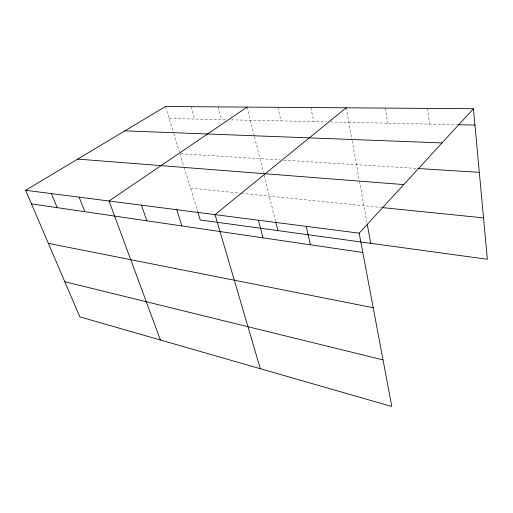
<?xml version="1.0" encoding="UTF-8"?>
<svg xmlns="http://www.w3.org/2000/svg" width="513" height="513" viewBox="0 0 513 513"><rect width="100%" height="100%" fill="white"/><g stroke="black" fill="none" stroke-linecap="round" stroke-linejoin="round"><path stroke-width="0.38" stroke-dasharray="2.56 1.92" d="M169.2 118.516L226.413 119.741M231.203 119.843L326.505 121.889M330.494 121.972L457.429 124.697M180.749 153.72L280.54 159.947M283.708 160.146L417.178 168.469M190.509 188.13L240.687 193.221M241.482 193.305L381.23 207.489M165.526 106.505L173.516 132.604M173.74 133.348L179.499 152.162M179.96 153.669L183.911 166.565M184.141 167.321L197.736 211.734M191.054 106.691L194.626 119.061M218.185 106.89L221.622 119.638M247.08 107.095L254.288 135.977M254.474 136.727L263.355 172.33M264.118 175.369L275.584 221.321M277.905 107.32L281.002 120.914M310.865 107.557L313.751 121.613M346.192 107.813L352.014 140.011M352.155 140.774L359.267 180.114M359.408 180.884L366.93 222.495M385.346 108.096L387.668 123.197M427.63 108.403L429.58 124.101"/><path stroke-width="0.77" d="M359.177 233.165L473.428 108.73L165.526 106.505L25.65 190.291L79.823 316.848L391.797 406.495L359.177 233.165L25.65 190.291M346.192 107.813L215.05 214.633L260.303 368.706M247.08 107.095L109.051 201.006L160.409 340.004M458.231 124.71L474.942 125.069M124.896 130.847L442.039 142.922M417.96 168.52L479.309 172.342M77.694 159.113L403.776 184.59M382.018 207.566L483.522 217.871M31.466 203.873L362.819 252.499M48.376 243.38L373.207 307.717M64.785 281.727L383.025 359.889M51.403 193.6L57.161 207.643M79.124 197.165L84.799 211.696M141.453 205.174L146.872 220.808M176.664 209.702L181.884 225.944M197.96 212.485L200.256 219.981L487.35 259.27L473.428 108.73M258.405 220.205L263.034 237.852M275.776 222.097L277.899 230.606M306.203 226.355L310.403 244.804M367.346 224.784L370.694 243.303"/></g></svg>
